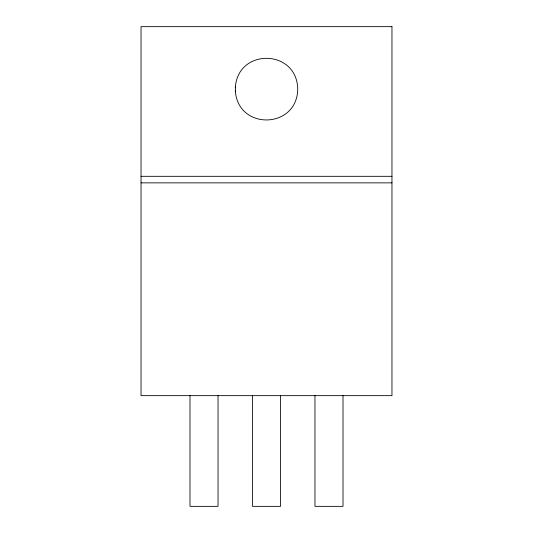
<?xml version="1.0" encoding="UTF-8"?>
<svg xmlns="http://www.w3.org/2000/svg" width="533" height="533" viewBox="0 0 533 533"><rect width="100%" height="100%" fill="white"/><g stroke="black" fill="none" stroke-linecap="round" stroke-linejoin="round"><path stroke-width="0.8" d="M235.313 87.812C237.631 47.65 297.074 48.916 297.74 89.131C297.074 129.352 237.631 130.618 235.313 90.457M141.038 176.316L391.962 176.316M141.038 182.859L391.962 182.859M343.005 395.653L343.005 506.35L314.963 506.35L314.963 395.653M280.525 395.653L280.525 506.35L252.475 506.35L252.475 395.653M235.373 86.486L235.373 91.783M218.037 395.653L218.037 506.35L189.995 506.35L189.995 395.653M391.962 26.65L141.038 26.65L141.038 395.653L391.962 395.653L391.962 26.65"/></g></svg>
